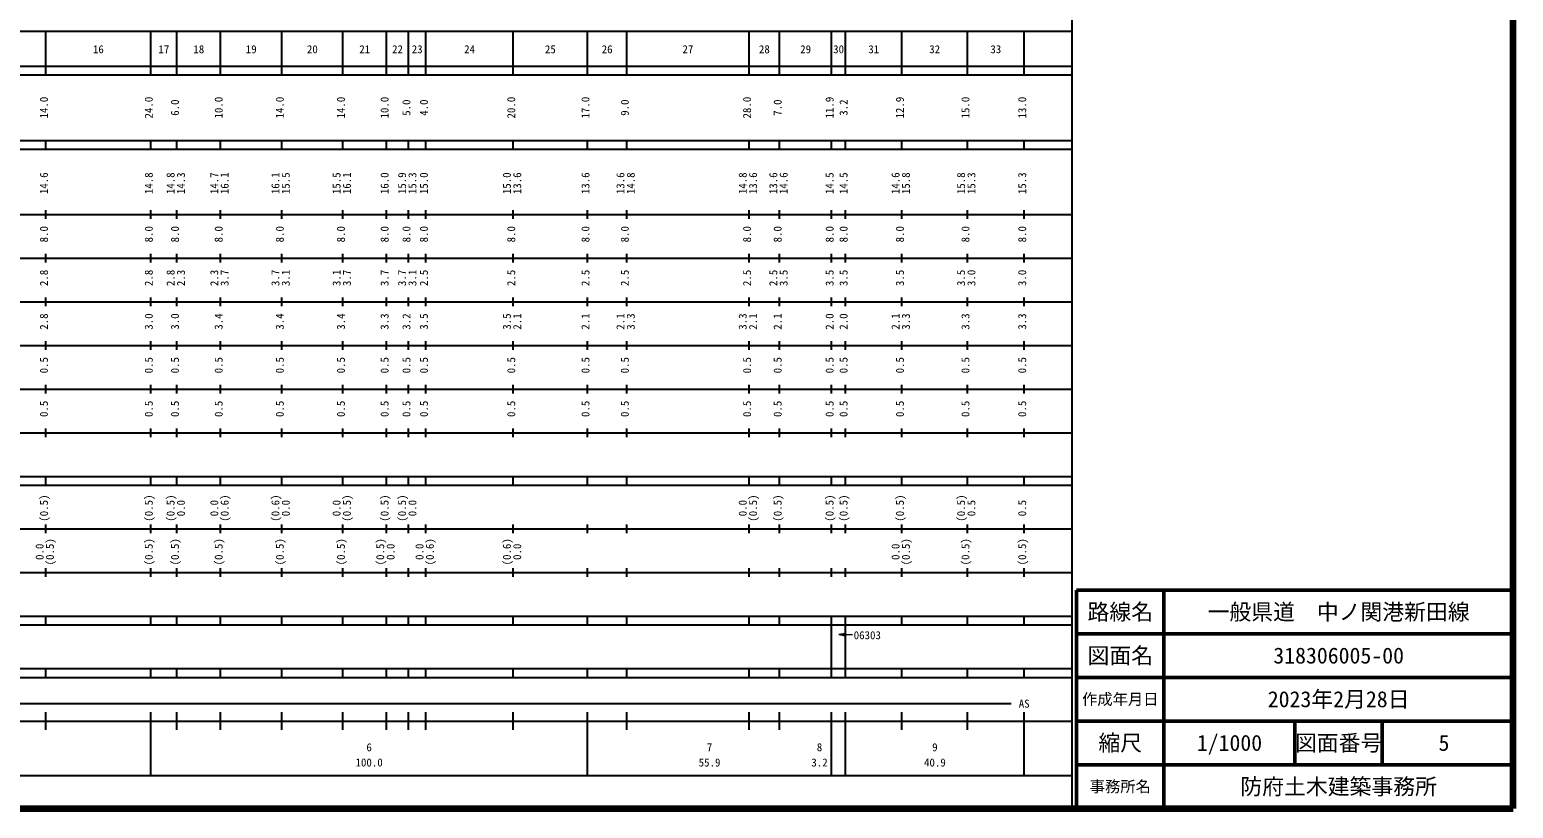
# Model space of a CAD drawing. Units: millimetres on the paper, enlarged 1000 times. Extents: x 40000 to 680000, y 20000 to 380000.
# Drawn here: x 340271 to 680000, y 20000 to 198357 of the extents above; entities that cross this region are included whole.
import ezdxf
from ezdxf.enums import TextEntityAlignment as Align

# ---------------------------------------------------------------- set-up
doc = ezdxf.new("R2010")
doc.units = ezdxf.units.MM
doc.header["$LTSCALE"] = 1000
for name, color, linetype, lineweight in [('M-TTL', 2, 'Continuous', 140), ('M-TTL-BAND', 7, 'Continuous', 25), ('M-TTL-FRAM', 2, 'Continuous', 50), ('M-TTL-LINE', 7, 'Continuous', 50), ('M-TTL-TXT', 7, 'Continuous', 13)]:
    doc.layers.add(name, color=color, linetype=linetype, lineweight=lineweight)
doc.styles.add('ＭＳ ゴシック', font='')
doc.styles.get('ＭＳ ゴシック').set_extended_font_data('MS Gothic')

# ---------------------------------------------------------------- blocks, each defined once
blk = doc.blocks.new('open_arrow')
at = {"color": 0, "linetype": 'Continuous', "lineweight": -2}
blk.add_lwpolyline([(7.5, 1.25), (0, 0), (7.5, -1.25)], dxfattribs=at)

msp = doc.modelspace()

# ---------------------------------------------------------------- linework, layer by layer
at = {"layer": 'M-TTL'}
for p, q in [((680000, 20000), (680000, 380000)), ((40000, 20000), (680000, 20000))]:
    msp.add_line(p, q, dxfattribs=at)
at = {"layer": 'M-TTL-BAND'}
for p, q in [((579000, 20000), (579000, 370000)), ((68000, 198000), (579000, 198000)), ((344000, 188000), (344000, 198000)), ((368000, 188000), (368000, 198000)), ((374000, 188000), (374000, 198000)), ((384000, 188000), (384000, 198000)), ((398000, 188000), (398000, 198000)), ((412000, 188000), (412000, 198000)), ((422000, 188000), (422000, 198000)), ((427000, 188000), (427000, 198000)), ((431000, 188000), (431000, 198000)), ((451000, 188000), (451000, 198000)), ((468000, 188000), (468000, 198000)), ((477000, 188000), (477000, 198000)), ((505000, 188000), (505000, 198000)), ((512000, 188000), (512000, 198000)), ((523900, 188000), (523900, 198000)), ((527100, 188000), (527100, 198000)), ((540000, 188000), (540000, 198000)), ((555000, 188000), (555000, 198000)), ((568000, 188000), (568000, 198000)), ((40000, 190000), (579000, 190000)), ((40000, 188000), (579000, 188000)), ((40000, 173000), (579000, 173000)), ((40000, 171000), (579000, 171000)), ((344000, 171000), (344000, 173000)), ((368000, 171000), (368000, 173000)), ((374000, 171000), (374000, 173000)), ((384000, 171000), (384000, 173000)), ((398000, 171000), (398000, 173000)), ((412000, 171000), (412000, 173000)), ((422000, 171000), (422000, 173000)), ((427000, 171000), (427000, 173000)), ((431000, 171000), (431000, 173000)), ((451000, 171000), (451000, 173000)), ((468000, 171000), (468000, 173000)), ((477000, 171000), (477000, 173000)), ((505000, 171000), (505000, 173000)), ((512000, 171000), (512000, 173000)), ((523900, 171000), (523900, 173000)), ((527100, 171000), (527100, 173000)), ((540000, 171000), (540000, 173000)), ((555000, 171000), (555000, 173000)), ((568000, 171000), (568000, 173000)), ((344000, 155000), (344000, 157000)), ((368000, 155000), (368000, 157000)), ((374000, 155000), (374000, 157000)), ((384000, 155000), (384000, 157000)), ((398000, 155000), (398000, 157000)), ((412000, 155000), (412000, 157000)), ((422000, 155000), (422000, 157000)), ((427000, 155000), (427000, 157000)), ((431000, 155000), (431000, 157000)), ((451000, 155000), (451000, 157000)), ((468000, 155000), (468000, 157000)), ((477000, 155000), (477000, 157000)), ((505000, 155000), (505000, 157000)), ((512000, 155000), (512000, 157000)), ((523900, 155000), (523900, 157000)), ((527100, 155000), (527100, 157000)), ((540000, 155000), (540000, 157000)), ((555000, 155000), (555000, 157000)), ((568000, 155000), (568000, 157000)), ((40000, 156000), (579000, 156000)), ((344000, 145000), (344000, 147000)), ((368000, 145000), (368000, 147000)), ((374000, 145000), (374000, 147000)), ((384000, 145000), (384000, 147000)), ((398000, 145000), (398000, 147000)), ((412000, 145000), (412000, 147000)), ((422000, 145000), (422000, 147000)), ((427000, 145000), (427000, 147000)), ((431000, 145000), (431000, 147000)), ((451000, 145000), (451000, 147000)), ((468000, 145000), (468000, 147000)), ((477000, 145000), (477000, 147000)), ((505000, 145000), (505000, 147000)), ((512000, 145000), (512000, 147000)), ((523900, 145000), (523900, 147000)), ((527100, 145000), (527100, 147000)), ((540000, 145000), (540000, 147000)), ((555000, 145000), (555000, 147000)), ((568000, 145000), (568000, 147000)), ((46000, 146000), (579000, 146000)), ((52000, 136000), (579000, 136000)), ((344000, 135000), (344000, 137000)), ((368000, 135000), (368000, 137000)), ((374000, 135000), (374000, 137000)), ((384000, 135000), (384000, 137000)), ((398000, 135000), (398000, 137000)), ((412000, 135000), (412000, 137000)), ((422000, 135000), (422000, 137000)), ((427000, 135000), (427000, 137000)), ((431000, 135000), (431000, 137000)), ((451000, 135000), (451000, 137000)), ((468000, 135000), (468000, 137000)), ((477000, 135000), (477000, 137000)), ((505000, 135000), (505000, 137000)), ((512000, 135000), (512000, 137000)), ((523900, 135000), (523900, 137000)), ((527100, 135000), (527100, 137000)), ((540000, 135000), (540000, 137000)), ((555000, 135000), (555000, 137000)), ((568000, 135000), (568000, 137000)), ((46000, 126000), (579000, 126000)), ((344000, 125000), (344000, 127000)), ((368000, 125000), (368000, 127000)), ((374000, 125000), (374000, 127000)), ((384000, 125000), (384000, 127000)), ((398000, 125000), (398000, 127000)), ((412000, 125000), (412000, 127000)), ((422000, 125000), (422000, 127000)), ((427000, 125000), (427000, 127000)), ((431000, 125000), (431000, 127000)), ((451000, 125000), (451000, 127000)), ((468000, 125000), (468000, 127000)), ((477000, 125000), (477000, 127000)), ((505000, 125000), (505000, 127000)), ((512000, 125000), (512000, 127000)), ((523900, 125000), (523900, 127000)), ((527100, 125000), (527100, 127000)), ((540000, 125000), (540000, 127000)), ((555000, 125000), (555000, 127000)), ((568000, 125000), (568000, 127000)), ((52000, 116000), (579000, 116000)), ((344000, 115000), (344000, 117000)), ((368000, 115000), (368000, 117000)), ((374000, 115000), (374000, 117000)), ((384000, 115000), (384000, 117000)), ((398000, 115000), (398000, 117000)), ((412000, 115000), (412000, 117000)), ((422000, 115000), (422000, 117000)), ((427000, 115000), (427000, 117000)), ((431000, 115000), (431000, 117000)), ((451000, 115000), (451000, 117000)), ((468000, 115000), (468000, 117000)), ((477000, 115000), (477000, 117000)), ((505000, 115000), (505000, 117000)), ((512000, 115000), (512000, 117000)), ((523900, 115000), (523900, 117000)), ((527100, 115000), (527100, 117000)), ((540000, 115000), (540000, 117000)), ((555000, 115000), (555000, 117000)), ((568000, 115000), (568000, 117000)), ((46000, 106000), (579000, 106000)), ((344000, 105000), (344000, 107000)), ((368000, 105000), (368000, 107000)), ((374000, 105000), (374000, 107000)), ((384000, 105000), (384000, 107000)), ((398000, 105000), (398000, 107000)), ((412000, 105000), (412000, 107000)), ((422000, 105000), (422000, 107000)), ((427000, 105000), (427000, 107000)), ((431000, 105000), (431000, 107000)), ((451000, 105000), (451000, 107000)), ((468000, 105000), (468000, 107000)), ((477000, 105000), (477000, 107000)), ((505000, 105000), (505000, 107000)), ((512000, 105000), (512000, 107000)), ((523900, 105000), (523900, 107000)), ((527100, 105000), (527100, 107000)), ((540000, 105000), (540000, 107000)), ((555000, 105000), (555000, 107000)), ((568000, 105000), (568000, 107000)), ((40000, 96000), (579000, 96000)), ((344000, 94000), (344000, 96000)), ((368000, 94000), (368000, 96000)), ((374000, 94000), (374000, 96000)), ((384000, 94000), (384000, 96000)), ((398000, 94000), (398000, 96000)), ((412000, 94000), (412000, 96000)), ((422000, 94000), (422000, 96000)), ((427000, 94000), (427000, 96000)), ((431000, 94000), (431000, 96000)), ((451000, 94000), (451000, 96000)), ((468000, 94000), (468000, 96000)), ((477000, 94000), (477000, 96000)), ((505000, 94000), (505000, 96000)), ((512000, 94000), (512000, 96000)), ((523900, 94000), (523900, 96000)), ((527100, 94000), (527100, 96000)), ((540000, 94000), (540000, 96000)), ((555000, 94000), (555000, 96000)), ((568000, 94000), (568000, 96000)), ((40000, 94000), (579000, 94000)), ((344000, 83000), (344000, 85000)), ((368000, 83000), (368000, 85000)), ((374000, 83000), (374000, 85000)), ((384000, 83000), (384000, 85000)), ((398000, 83000), (398000, 85000)), ((412000, 83000), (412000, 85000)), ((422000, 83000), (422000, 85000)), ((427000, 83000), (427000, 85000)), ((431000, 83000), (431000, 85000)), ((451000, 83000), (451000, 85000)), ((468000, 83000), (468000, 85000)), ((477000, 83000), (477000, 85000)), ((505000, 83000), (505000, 85000)), ((512000, 83000), (512000, 85000)), ((523900, 83000), (523900, 85000)), ((527100, 83000), (527100, 85000)), ((540000, 83000), (540000, 85000)), ((555000, 83000), (555000, 85000)), ((568000, 83000), (568000, 85000)), ((49000, 84000), (579000, 84000)), ((344000, 73000), (344000, 75000)), ((368000, 73000), (368000, 75000)), ((374000, 73000), (374000, 75000)), ((384000, 73000), (384000, 75000)), ((398000, 73000), (398000, 75000)), ((412000, 73000), (412000, 75000)), ((422000, 73000), (422000, 75000)), ((427000, 73000), (427000, 75000)), ((431000, 73000), (431000, 75000)), ((451000, 73000), (451000, 75000)), ((468000, 73000), (468000, 75000)), ((477000, 73000), (477000, 75000)), ((505000, 73000), (505000, 75000)), ((512000, 73000), (512000, 75000)), ((523900, 73000), (523900, 75000)), ((527100, 73000), (527100, 75000)), ((540000, 73000), (540000, 75000)), ((555000, 73000), (555000, 75000)), ((568000, 73000), (568000, 75000)), ((40000, 74000), (579000, 74000)), ((40000, 64000), (579000, 64000)), ((40000, 62000), (579000, 62000)), ((344000, 62000), (344000, 64000)), ((368000, 62000), (368000, 64000)), ((374000, 62000), (374000, 64000)), ((384000, 62000), (384000, 64000)), ((398000, 62000), (398000, 64000)), ((412000, 62000), (412000, 64000)), ((422000, 62000), (422000, 64000)), ((427000, 62000), (427000, 64000)), ((431000, 62000), (431000, 64000)), ((451000, 62000), (451000, 64000)), ((468000, 62000), (468000, 64000)), ((477000, 62000), (477000, 64000)), ((505000, 62000), (505000, 64000)), ((512000, 62000), (512000, 64000)), ((523900, 62000), (523900, 64000)), ((523900, 52000), (523900, 62000)), ((527100, 62000), (527100, 64000)), ((527100, 52000), (527100, 62000)), ((540000, 62000), (540000, 64000)), ((555000, 62000), (555000, 64000)), ((568000, 62000), (568000, 64000)), ((40000, 52000), (579000, 52000)), ((344000, 50000), (344000, 52000)), ((368000, 50000), (368000, 52000)), ((374000, 50000), (374000, 52000)), ((384000, 50000), (384000, 52000)), ((398000, 50000), (398000, 52000)), ((412000, 50000), (412000, 52000)), ((422000, 50000), (422000, 52000)), ((427000, 50000), (427000, 52000)), ((431000, 50000), (431000, 52000)), ((451000, 50000), (451000, 52000)), ((468000, 50000), (468000, 52000)), ((477000, 50000), (477000, 52000)), ((505000, 50000), (505000, 52000)), ((512000, 50000), (512000, 52000)), ((523900, 50000), (523900, 52000)), ((527100, 50000), (527100, 52000)), ((540000, 50000), (540000, 52000)), ((555000, 50000), (555000, 52000)), ((568000, 50000), (568000, 52000)), ((40000, 50000), (579000, 50000)), ((71000, 44000), (565000, 44000)), ((344000, 38000), (344000, 42000)), ((368000, 27500), (368000, 42000)), ((374000, 38000), (374000, 42000)), ((384000, 38000), (384000, 42000)), ((398000, 38000), (398000, 42000)), ((412000, 38000), (412000, 42000)), ((422000, 38000), (422000, 42000)), ((427000, 38000), (427000, 42000)), ((431000, 38000), (431000, 42000)), ((451000, 38000), (451000, 42000)), ((468000, 27500), (468000, 42000)), ((477000, 38000), (477000, 42000)), ((505000, 38000), (505000, 42000)), ((512000, 38000), (512000, 42000)), ((523900, 27500), (523900, 42000)), ((527100, 27500), (527100, 42000)), ((540000, 38000), (540000, 42000)), ((555000, 38000), (555000, 42000)), ((568000, 27500), (568000, 42000)), ((40000, 40000), (579000, 40000)), ((68000, 27500), (579000, 27500))]:
    msp.add_line(p, q, dxfattribs=at)
at = {"layer": 'M-TTL-FRAM'}
for p, q in [((680000, 70000), (580000, 70000)), ((580000, 70000), (580000, 20000))]:
    msp.add_line(p, q, dxfattribs=at)
at = {"layer": 'M-TTL-LINE'}
for p, q in [((600000, 70000), (600000, 20000)), ((680000, 60000), (580000, 60000)), ((680000, 50000), (580000, 50000)), ((680000, 40000), (580000, 40000)), ((630000, 40000), (630000, 30000)), ((650000, 40000), (650000, 30000)), ((680000, 30000), (580000, 30000))]:
    msp.add_line(p, q, dxfattribs=at)
at = {"layer": 'M-TTL-TXT'}
msp.add_line((525518, 59790), (528690, 59790), dxfattribs=at)

# ---------------------------------------------------------------- block references
at = {"layer": 'M-TTL-TXT', "xscale": 200, "yscale": 200}
msp.add_blockref('open_arrow', (525518, 59790), dxfattribs=at)

# ---------------------------------------------------------------- texts
at = {"layer": 'M-TTL-BAND', "style": 'ＭＳ ゴシック'}
for s, p in [('16', (356000, 192405)), ('17', (371000, 192405)), ('18', (379000, 192405)), ('19', (391000, 192405)), ('20', (405000, 192405)), ('21', (417000, 192405)), ('22', (424500, 192405)), ('23', (429000, 192405)), ('24', (441000, 192405)), ('25', (459500, 192405)), ('26', (472500, 192405)), ('27', (491000, 192405)), ('28', (508500, 192405)), ('29', (517950, 192405)), ('30', (525500, 192405)), ('31', (533550, 192405)), ('32', (547500, 192405)), ('33', (561500, 192405)), ('AS', (568000, 42500)), ('6', (418000, 32523)), ('7', (495950, 32523)), ('8', (521136, 32523)), ('9', (547550, 32523)), ('100.0', (418000, 29033)), ('55.9', (495950, 29033)), ('3.2', (521136, 29033)), ('40.9', (547550, 29033))]:
    msp.add_text(s, height=1833, dxfattribs=at).set_placement(p, align=Align.BOTTOM_CENTER)
for s, p in [('14.0', (345000, 180500)), ('24.0', (369000, 180500)), ('6.0', (375000, 180500)), ('10.0', (385000, 180500)), ('14.0', (399000, 180500)), ('14.0', (413000, 180500)), ('10.0', (423000, 180500)), ('5.0', (428000, 180500)), ('4.0', (432000, 180500)), ('20.0', (452000, 180500)), ('17.0', (469000, 180500)), ('9.0', (478000, 180500)), ('28.0', (506000, 180500)), ('7.0', (513000, 180500)), ('11.9', (524900, 180500)), ('3.2', (528100, 180500)), ('12.9', (541000, 180500)), ('15.0', (556000, 180500)), ('13.0', (569000, 180500)), ('14.6', (345000, 163174)), ('14.8', (369000, 163174)), ('14.8', (374000, 163174)), ('14.3', (376370, 163174)), ('14.7', (384000, 163174)), ('16.1', (386370, 163174)), ('16.1', (398000, 163174)), ('15.5', (400370, 163174)), ('15.5', (412000, 163174)), ('16.1', (414370, 163174)), ('16.0', (423000, 163174)), ('15.9', (427000, 163174)), ('15.3', (429370, 163174)), ('15.0', (432000, 163174)), ('15.0', (451000, 163174)), ('13.6', (453370, 163174)), ('13.6', (469000, 163174)), ('13.6', (477000, 163174)), ('14.8', (479370, 163174)), ('14.8', (505000, 163174)), ('13.6', (507370, 163174)), ('13.6', (512000, 163174)), ('14.6', (514370, 163174)), ('14.5', (524900, 163174)), ('14.5', (528100, 163174)), ('14.6', (540000, 163174)), ('15.8', (542370, 163174)), ('15.8', (555000, 163174)), ('15.3', (557370, 163174)), ('15.3', (569000, 163174)), ('8.0', (345000, 151500)), ('8.0', (369000, 151500)), ('8.0', (375000, 151500)), ('8.0', (385000, 151500)), ('8.0', (399000, 151500)), ('8.0', (413000, 151500)), ('8.0', (423000, 151500)), ('8.0', (428000, 151500)), ('8.0', (432000, 151500)), ('8.0', (452000, 151500)), ('8.0', (469000, 151500)), ('8.0', (478000, 151500)), ('8.0', (506000, 151500)), ('8.0', (513000, 151500)), ('8.0', (524900, 151500)), ('8.0', (528100, 151500)), ('8.0', (541000, 151500)), ('8.0', (556000, 151500)), ('8.0', (569000, 151500)), ('2.8', (345000, 141500)), ('2.8', (369000, 141500)), ('2.8', (374000, 141500)), ('2.3', (376370, 141500)), ('2.3', (384000, 141500)), ('3.7', (386370, 141500)), ('3.7', (398000, 141500)), ('3.1', (400370, 141500)), ('3.1', (412000, 141500)), ('3.7', (414370, 141500)), ('3.7', (423000, 141500)), ('3.7', (427000, 141500)), ('3.1', (429370, 141500)), ('2.5', (432000, 141500)), ('2.5', (452000, 141500)), ('2.5', (469000, 141500)), ('2.5', (478000, 141500)), ('2.5', (506000, 141500)), ('2.5', (512000, 141500)), ('3.5', (514370, 141500)), ('3.5', (524900, 141500)), ('3.5', (528100, 141500)), ('3.5', (541000, 141500)), ('3.5', (555000, 141500)), ('3.0', (557370, 141500)), ('3.0', (569000, 141500)), ('2.8', (345000, 131500)), ('3.0', (369000, 131500)), ('3.0', (375000, 131500)), ('3.4', (385000, 131500)), ('3.4', (399000, 131500)), ('3.4', (413000, 131500)), ('3.3', (423000, 131500)), ('3.2', (428000, 131500)), ('3.5', (432000, 131500)), ('3.5', (451000, 131500)), ('2.1', (453370, 131500)), ('2.1', (469000, 131500)), ('2.1', (477000, 131500)), ('3.3', (479370, 131500)), ('3.3', (505000, 131500)), ('2.1', (507370, 131500)), ('2.1', (513000, 131500)), ('2.0', (524900, 131500)), ('2.0', (528100, 131500)), ('2.1', (540000, 131500)), ('3.3', (542370, 131500)), ('3.3', (556000, 131500)), ('3.3', (569000, 131500)), ('0.5', (345000, 121500)), ('0.5', (369000, 121500)), ('0.5', (375000, 121500)), ('0.5', (385000, 121500)), ('0.5', (399000, 121500)), ('0.5', (413000, 121500)), ('0.5', (423000, 121500)), ('0.5', (428000, 121500)), ('0.5', (432000, 121500)), ('0.5', (452000, 121500)), ('0.5', (469000, 121500)), ('0.5', (478000, 121500)), ('0.5', (506000, 121500)), ('0.5', (513000, 121500)), ('0.5', (524900, 121500)), ('0.5', (528100, 121500)), ('0.5', (541000, 121500)), ('0.5', (556000, 121500)), ('0.5', (569000, 121500)), ('0.5', (345000, 111500)), ('0.5', (369000, 111500)), ('0.5', (375000, 111500)), ('0.5', (385000, 111500)), ('0.5', (399000, 111500)), ('0.5', (413000, 111500)), ('0.5', (423000, 111500)), ('0.5', (428000, 111500)), ('0.5', (432000, 111500)), ('0.5', (452000, 111500)), ('0.5', (469000, 111500)), ('0.5', (478000, 111500)), ('0.5', (506000, 111500)), ('0.5', (513000, 111500)), ('0.5', (524900, 111500)), ('0.5', (528100, 111500)), ('0.5', (541000, 111500)), ('0.5', (556000, 111500)), ('0.5', (569000, 111500)), ('(0.5)', (345000, 88764)), ('(0.5)', (369000, 88764)), ('(0.5)', (374000, 88764)), ('0.0', (376370, 88764)), ('0.0', (384000, 88764)), ('(0.6)', (386370, 88764)), ('(0.6)', (398000, 88764)), ('0.0', (400370, 88764)), ('0.0', (412000, 88764)), ('(0.5)', (414370, 88764)), ('(0.5)', (423000, 88764)), ('(0.5)', (427000, 88764)), ('0.0', (429370, 88764)), ('0.0', (505000, 88764)), ('(0.5)', (507370, 88764)), ('(0.5)', (513000, 88764)), ('(0.5)', (524900, 88764)), ('(0.5)', (528100, 88764)), ('(0.5)', (541000, 88764)), ('(0.5)', (555000, 88764)), ('0.5', (557370, 88764)), ('0.5', (569000, 88764)), ('0.0', (344000, 78764)), ('(0.5)', (346370, 78764)), ('(0.5)', (369000, 78764)), ('(0.5)', (375000, 78764)), ('(0.5)', (385000, 78764)), ('(0.5)', (399000, 78764)), ('(0.5)', (413000, 78764)), ('(0.5)', (422000, 78764)), ('0.0', (424370, 78764)), ('0.0', (431000, 78764)), ('(0.6)', (433370, 78764)), ('(0.6)', (451000, 78764)), ('0.0', (453370, 78764)), ('0.0', (540000, 78764)), ('(0.5)', (542370, 78764)), ('(0.5)', (556000, 78764)), ('(0.5)', (569000, 78764))]:
    msp.add_text(s, height=1833, rotation=90, dxfattribs=at).set_placement(p, align=Align.BOTTOM_CENTER)
msp.add_text('06303', height=1833, dxfattribs=at).set_placement((532073, 59655), align=Align.MIDDLE_CENTER)
at = {"layer": 'M-TTL-TXT', "style": 'ＭＳ ゴシック'}
for s, height, p in [('路線名', 3666, (590000, 65000)), ('路線名', 3666, (590000, 65000)), ('一般県道\u3000中ノ関港新田線', 3666, (640000, 65000)), ('図面名', 3666, (590000, 55000)), ('図面名', 3666, (590000, 55000)), ('318306005-00', 3666, (640000, 55000)), ('作成年月日', 2566, (590000, 45000)), ('作成年月日', 2566, (590000, 45000)), ('2023年2月28日', 3666, (640000, 45000)), ('縮尺', 3666, (590000, 35000)), ('縮尺', 3666, (590000, 35000)), ('1/1000', 3666, (615000, 35000)), ('図面番号', 3666, (640000, 35000)), ('図面番号', 3666, (640000, 35000)), ('5', 3666, (664125, 35000)), ('防府土木建築事務所', 3666, (640000, 25000)), ('事務所名', 2566, (590000, 25000)), ('事務所名', 2566, (590000, 25000))]:
    msp.add_text(s, height=height, dxfattribs=at).set_placement(p, align=Align.MIDDLE_CENTER)

doc.saveas('drawing.dxf')
